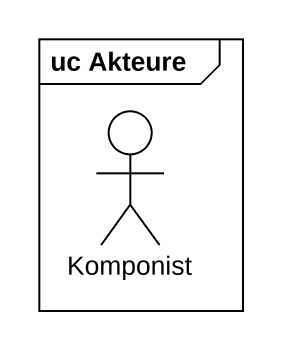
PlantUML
@startuml
mainframe uc Akteure
actor Komponist
@enduml
